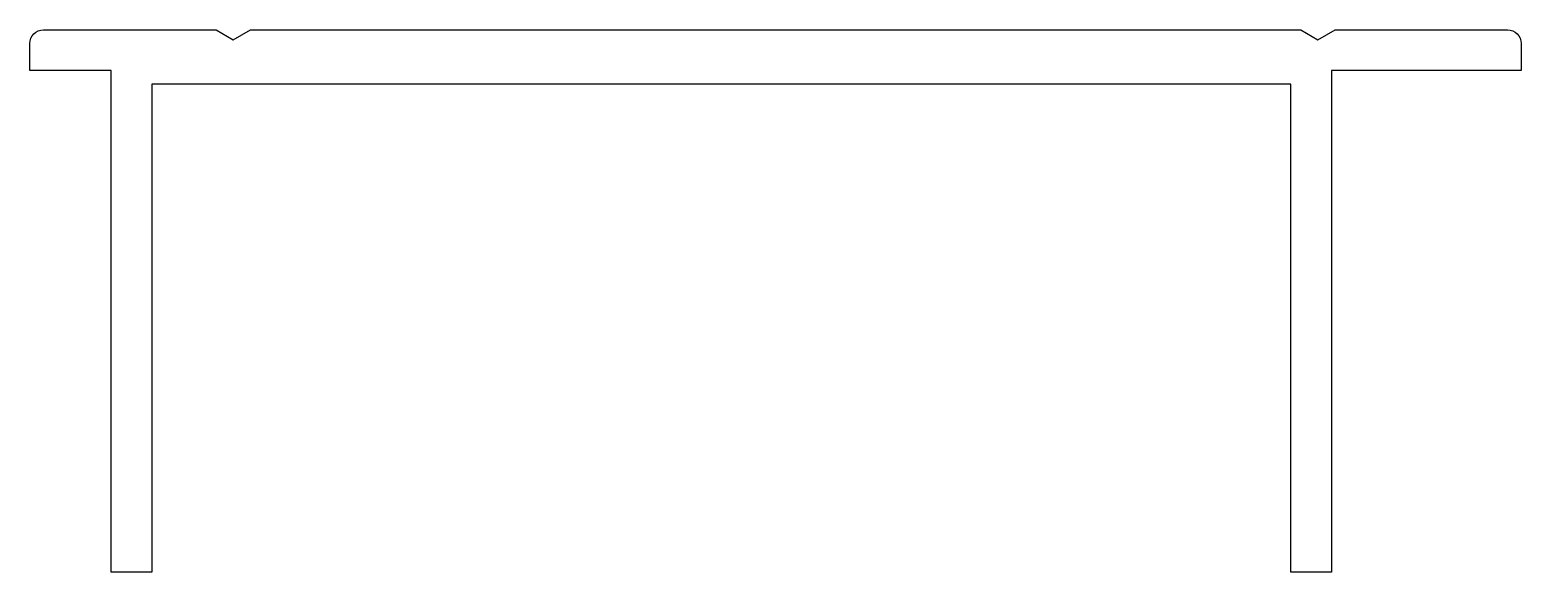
# Model space of a CAD drawing. Extents: x 167 to 277, y 231 to 271.
import ezdxf

# ---------------------------------------------------------------- set-up
doc = ezdxf.new("R2010")
doc.units = 0
doc.layers.add('ANA', color=220, linetype='CONTINUOUS')

msp = doc.modelspace()

# ---------------------------------------------------------------- linework, layer by layer
at = {"layer": 'ANA'}
msp.add_lwpolyline([(261.9, 270.09), (263.17, 270.82), (275.9, 270.82, -0.414214), (276.9, 269.82), (276.9, 267.82), (262.9, 267.82), (262.9, 230.82), (259.9, 230.82), (259.9, 266.82), (175.9, 266.82), (175.9, 230.82), (172.9, 230.82), (172.9, 267.82), (166.9, 267.82), (166.9, 269.82, -0.414214), (167.9, 270.82), (180.64, 270.82), (181.9, 270.09), (183.17, 270.82), (260.64, 270.82)], format="xyb", close=True, dxfattribs=at)

doc.saveas('drawing.dxf')
